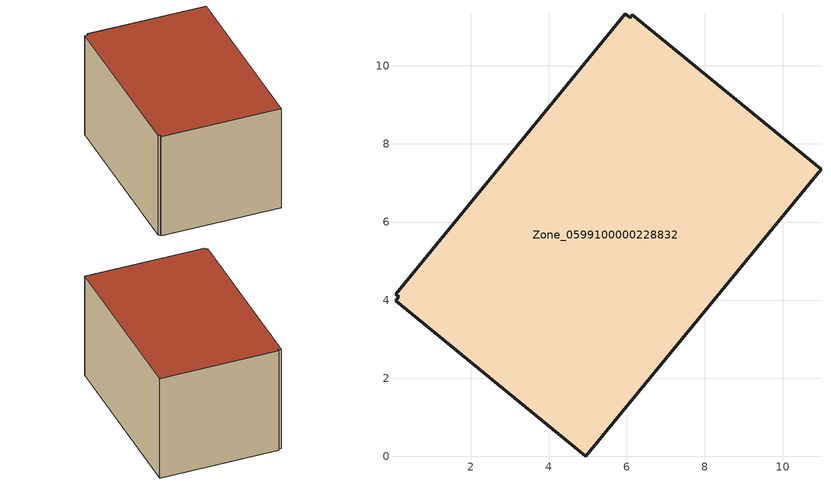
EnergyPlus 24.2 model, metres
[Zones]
Zone_0599100000228832
 floor ground (C_G): 0.16,4.09 0.08,4.16 5.96,11.34 6.09,11.23 6.14,11.3 10.97,7.35 4.95,0 0.08,3.99 z0
 wall outside (C_F): 0.08,4.16 0.16,4.09 0.08,3.99 4.95,0 10.97,7.35 6.14,11.3 6.09,11.23 5.96,11.34 0.08,4.16 z0:5.85
 roof outside (C_R): 6.09,11.23 5.96,11.34 0.08,4.16 0.16,4.09 0.08,3.99 4.95,0 10.97,7.35 6.14,11.3 z5.85
[BUILDING]
Pand.0599100000228832: North Axis=0; Terrain=City; Loads Convergence Tolerance Value=0.04; Temperature Convergence Tolerance Value=0.4; Solar Distribution=FullExterior; Maximum Number of Warmup Days=25; Minimum Number of Warmup Days=1
[Site:Location]
Rotterdam.The.Hague.AP_ZH_NLD Design_Conditions: Latitude=51.96; Longitude=4.45; Time Zone=1; Elevation=-4.5
[SITE:GROUNDTEMPERATURE:BUILDINGSURFACE]
18, 18, 18, 18, 18, 18, 18, 18, 18, 18, 18, 18
[MATERIAL] Thermal Absorptance=0.9; Solar Absorptance=0.7; Visible Absorptance=0.7
Name | Roughness | Thickness | Conductivity | Density | Specific Heat
G.TC.1946-1964 | MediumSmooth | 0.15 | 1 | 540 | 1210
F.TC.1946-1964 | Rough | 0.3 | 0.857143 | 1920 | 840
R.TC.1946-1964 | MediumRough | 0.2 | 0.235294 | 1500 | 1000
[CONSTRUCTION]
C_G: G.TC.1946-1964
C_F: F.TC.1946-1964
C_R: R.TC.1946-1964
[ZONE]
Zone_0599100000228832: Type=1; Multiplier=1; Ceiling Height=Autocalculate; Volume=Autocalculate; Floor Area=autocalculate; Part of Total Floor Area=Yes
[ZONEINFILTRATION:DESIGNFLOWRATE]
Infil_Zone_0599100000228832: Zone or ZoneList or Space or SpaceList=Zone_0599100000228832; Schedule=AlwaysOn; Design Flow Rate Calculation Method=Flow/Area; Flow Rate per Floor Area=0.003; Constant Term Coefficient=1; Temperature Term Coefficient=0; Velocity Term Coefficient=0; Velocity Squared Term Coefficient=0
[HVACTEMPLATE:ZONE:IDEALLOADSAIRSYSTEM]
Zone_0599100000228832: Maximum Heating Supply Air Temperature=50; Minimum Cooling Supply Air Temperature=13; Maximum Heating Supply Air Humidity Ratio=0.0156; Minimum Cooling Supply Air Humidity Ratio=0.0077; Heating Limit=NoLimit; Cooling Limit=NoLimit; Dehumidification Control Type=ConstantSensibleHeatRatio; Cooling Sensible Heat Ratio=0.7; Dehumidification Setpoint=60; Humidification Control Type=None; Humidification Setpoint=30; Outdoor Air Method=None; Outdoor Air Flow Rate per Person=0.00944; Outdoor Air Flow Rate per Zone Floor Area=0; Outdoor Air Flow Rate per Zone=0; Demand Controlled Ventilation Type=None; Outdoor Air Economizer Type=NoEconomizer; Heat Recovery Type=None; Sensible Heat Recovery Effectiveness=0.7; Latent Heat Recovery Effectiveness=0.65
[ZONECONTROL:THERMOSTAT]
ThermostatControl_Zone_0599100000228832: Zone or ZoneList=Zone_0599100000228832; Control Type Schedule=DualSetpointControlType; Control 1=Thermostat_Zone_0599100000228832; Temperature Difference Between Cutout And Setpoint=0
[THERMOSTATSETPOINT:DUALSETPOINT]
Thermostat_Zone_0599100000228832: Heating Setpoint Temperature Schedule=HeatingSetpoint_Zone_0599100000228832; Cooling Setpoint Temperature Schedule=CoolingSetpoint_Zone_0599100000228832
[SCHEDULE:COMPACT]
HeatingSetpoint_Zone_0599100000228832: Through: 12/31, For: AllDays, Until: 24:00, 21
CoolingSetpoint_Zone_0599100000228832: Through: 12/31, For: AllDays, Until: 24:00, 24
DualSetpointControlType: Through: 12/31, For: AllDays, Until: 24:00, 4
AlwaysOn: Through: 12/31, For: AllDays, Until: 24:00, 1
